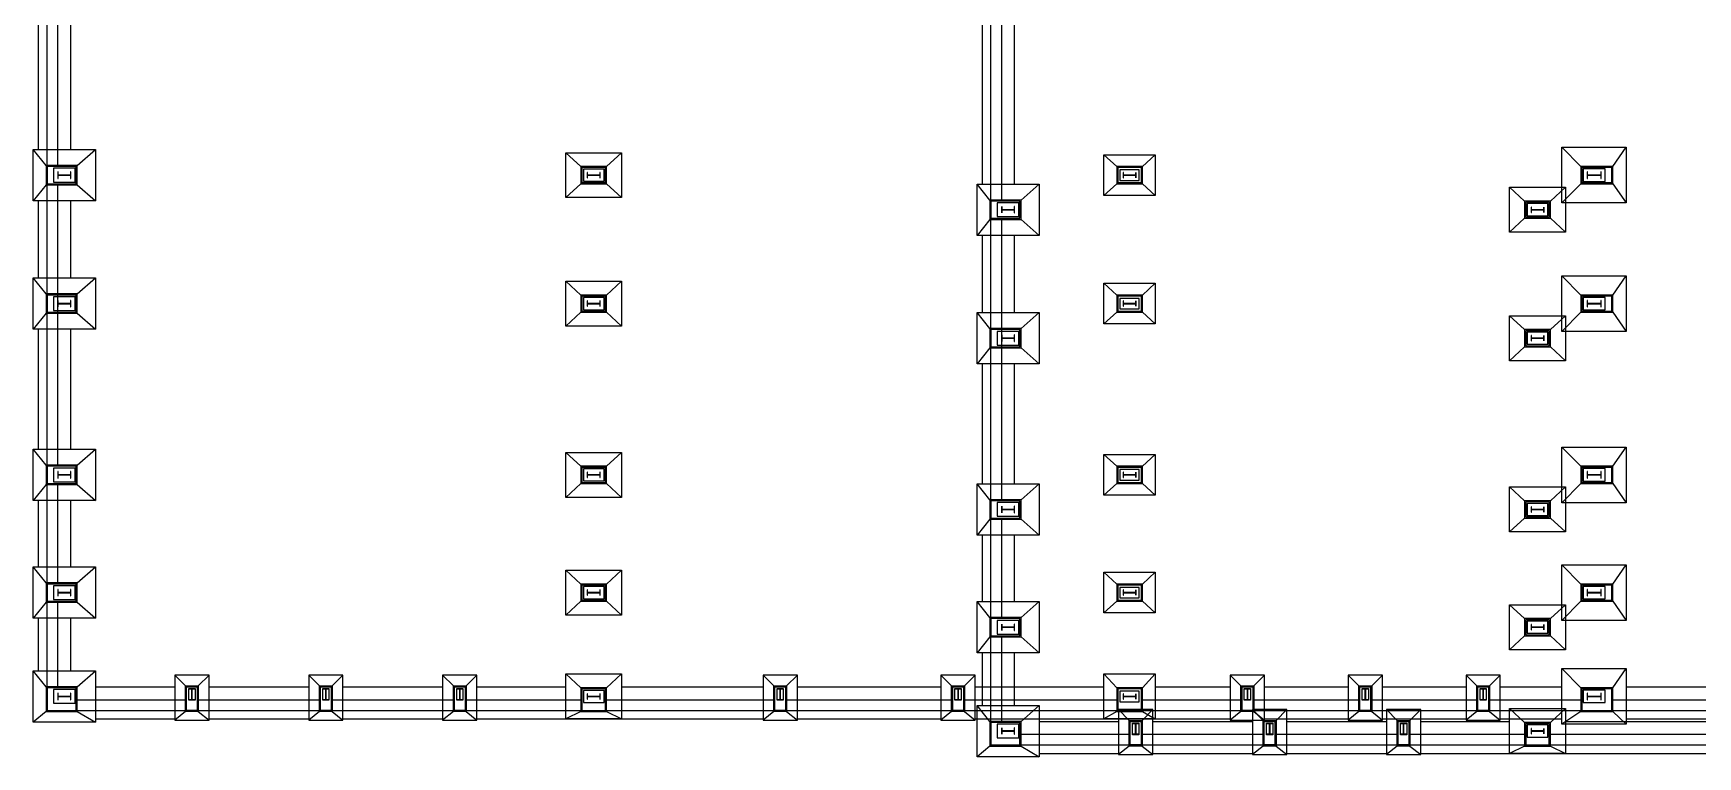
# Model space of a CAD drawing. Extents: x 69728788 to 150676229, y 20333219 to 43663798.
# Drawn here: x 150521794 to 150599454, y 42543235 to 42577029 of the extents above; entities that cross this region are included whole.
import ezdxf

# ---------------------------------------------------------------- set-up
doc = ezdxf.new("R2010")
doc.units = 0
doc.header["$LTSCALE"] = 1000
doc.header["$MEASUREMENT"] = 0
doc.layers.get('0').update_dxf_attribs({"linetype": 'CONTINUOUS'})
for name, color, linetype in [('WALL', 6, 'CONTINUOUS'), ('基础', 2, 'CONTINUOUS'), ('基础堆坡线', 97, 'CONTINUOUS'), ('填充8#', 8, 'CONTINUOUS'), ('柱', 2, 'CONTINUOUS'), ('钢柱', 3, 'CONTINUOUS')]:
    doc.layers.add(name, color=color, linetype=linetype)

# ---------------------------------------------------------------- blocks, each defined once
blk = doc.blocks.new('2536')
at = {"layer": 'WALL'}
for p, q in [((75456675, 21542274), (75456675, 21638274)), ((75457175, 21567674), (75457175, 21576874)), ((75457775, 21568474), (75457775, 21576874)), ((75456275, 21568474), (75456275, 21576074)), ((75457175, 21553674), (75457175, 21566824)), ((75456275, 21562474), (75456275, 21566074)), ((75457775, 21562474), (75457775, 21566074)), ((75456275, 21554474), (75456275, 21560074)), ((75457775, 21554474), (75457775, 21560074)), ((75457175, 21548174), (75457175, 21552874)), ((75456275, 21548974), (75456275, 21552074)), ((75457775, 21548974), (75457775, 21552074)), ((75457175, 21543324), (75457175, 21547374)), ((75456275, 21544124), (75456275, 21546574)), ((75457775, 21544124), (75457775, 21546574)), ((75458925, 21543374), (75462625, 21543374)), ((75464225, 21543374), (75468875, 21543374)), ((75470475, 21543374), (75475125, 21543374)), ((75476725, 21543374), (75480875, 21543374)), ((75483475, 21543374), (75490075, 21543374)), ((75491675, 21543374), (75498375, 21543374)), ((75499975, 21543374), (75505975, 21543374)), ((75508375, 21543374), (75511875, 21543374)), ((75513475, 21543374), (75517375, 21543374)), ((75518975, 21543374), (75522875, 21543374)), ((75524475, 21543374), (75527350, 21543374)), ((75530350, 21543374), (75534375, 21543374)), ((75456675, 21542274), (75565675, 21542274)), ((75458025, 21542774), (75463175, 21542774)), ((75463675, 21542774), (75469425, 21542774)), ((75469925, 21542774), (75475675, 21542774)), ((75476175, 21542774), (75481625, 21542774)), ((75482725, 21542774), (75490625, 21542774)), ((75491125, 21542774), (75498925, 21542774)), ((75499425, 21542774), (75506625, 21542774)), ((75507725, 21542774), (75512425, 21542774)), ((75512925, 21542774), (75517925, 21542774)), ((75518425, 21542774), (75523425, 21542774)), ((75523925, 21542774), (75528275, 21542774)), ((75529675, 21542774), (75534925, 21542774)), ((75458925, 21541874), (75462625, 21541874)), ((75464225, 21541874), (75468875, 21541874)), ((75470475, 21541874), (75475125, 21541874)), ((75476725, 21541874), (75490075, 21541874)), ((75491675, 21541874), (75498375, 21541874)), ((75499975, 21541874), (75511875, 21541874)), ((75513475, 21541874), (75517375, 21541874)), ((75518975, 21541874), (75522875, 21541874)), ((75524475, 21541874), (75527350, 21541874)), ((75530350, 21541874), (75534375, 21541874))]:
    blk.add_line(p, q, dxfattribs=at)
at = {"layer": '基础'}
for points in [[(75527350, 21568574), (75530350, 21568574), (75530350, 21565974), (75527350, 21565974)], [(75456025, 21568474), (75458925, 21568474), (75458925, 21566074), (75456025, 21566074)], [(75480875, 21568324), (75483475, 21568324), (75483475, 21566224), (75480875, 21566224)], [(75505975, 21568224), (75508375, 21568224), (75508375, 21566324), (75505975, 21566324)], [(75456025, 21562474), (75458925, 21562474), (75458925, 21560074), (75456025, 21560074)], [(75527350, 21562574), (75530350, 21562574), (75530350, 21559974), (75527350, 21559974)], [(75480875, 21562324), (75483475, 21562324), (75483475, 21560224), (75480875, 21560224)], [(75505975, 21562224), (75508375, 21562224), (75508375, 21560324), (75505975, 21560324)], [(75456025, 21554474), (75458925, 21554474), (75458925, 21552074), (75456025, 21552074)], [(75480875, 21554324), (75483475, 21554324), (75483475, 21552224), (75480875, 21552224)], [(75505975, 21554224), (75508375, 21554224), (75508375, 21552324), (75505975, 21552324)], [(75527350, 21554574), (75530350, 21554574), (75530350, 21551974), (75527350, 21551974)], [(75456025, 21548974), (75458925, 21548974), (75458925, 21546574), (75456025, 21546574)], [(75480875, 21548824), (75483475, 21548824), (75483475, 21546724), (75480875, 21546724)], [(75505975, 21548724), (75508375, 21548724), (75508375, 21546824), (75505975, 21546824)], [(75527350, 21549074), (75530350, 21549074), (75530350, 21546474), (75527350, 21546474)], [(75456025, 21544124), (75458925, 21544124), (75458925, 21541724), (75456025, 21541724)], [(75462625, 21541824), (75464225, 21541824), (75464225, 21543924), (75462625, 21543924)], [(75468875, 21541824), (75470475, 21541824), (75470475, 21543924), (75468875, 21543924)], [(75475125, 21541824), (75476725, 21541824), (75476725, 21543924), (75475125, 21543924)], [(75480875, 21543974), (75483475, 21543974), (75483475, 21541874), (75480875, 21541874)], [(75490075, 21541824), (75491675, 21541824), (75491675, 21543924), (75490075, 21543924)], [(75498375, 21541824), (75499975, 21541824), (75499975, 21543924), (75498375, 21543924)], [(75505975, 21543974), (75508375, 21543974), (75508375, 21541874), (75505975, 21541874)], [(75511875, 21541824), (75513475, 21541824), (75513475, 21543924), (75511875, 21543924)], [(75517375, 21541824), (75518975, 21541824), (75518975, 21543924), (75517375, 21543924)], [(75522875, 21541824), (75524475, 21541824), (75524475, 21543924), (75522875, 21543924)], [(75527350, 21544224), (75530350, 21544224), (75530350, 21541624), (75527350, 21541624)]]:
    blk.add_lwpolyline(points, close=True, dxfattribs=at)
at = {"layer": '基础堆坡线'}
for p, q in [((75528225, 21567674), (75527350, 21568574)), ((75529725, 21567674), (75530350, 21568574)), ((75456625, 21567724), (75456025, 21568474)), ((75458075, 21567724), (75458925, 21568474)), ((75481575, 21567674), (75480875, 21568324)), ((75482775, 21567674), (75483475, 21568324)), ((75506575, 21567674), (75505975, 21568224)), ((75507775, 21567674), (75508375, 21568224)), ((75456625, 21566824), (75456025, 21566074)), ((75458075, 21566824), (75458925, 21566074)), ((75481575, 21566874), (75480875, 21566224)), ((75482775, 21566874), (75483475, 21566224)), ((75506575, 21566874), (75505975, 21566324)), ((75507775, 21566874), (75508375, 21566324)), ((75528225, 21566874), (75527350, 21565974)), ((75529725, 21566874), (75530350, 21565974)), ((75456625, 21561724), (75456025, 21562474)), ((75458075, 21561724), (75458925, 21562474)), ((75528225, 21561674), (75527350, 21562574)), ((75529725, 21561674), (75530350, 21562574)), ((75481575, 21561674), (75480875, 21562324)), ((75482775, 21561674), (75483475, 21562324)), ((75506575, 21561674), (75505975, 21562224)), ((75507775, 21561674), (75508375, 21562224)), ((75456625, 21560824), (75456025, 21560074)), ((75458075, 21560824), (75458925, 21560074)), ((75481575, 21560874), (75480875, 21560224)), ((75482775, 21560874), (75483475, 21560224)), ((75506575, 21560874), (75505975, 21560324)), ((75507775, 21560874), (75508375, 21560324)), ((75528225, 21560874), (75527350, 21559974)), ((75529725, 21560874), (75530350, 21559974)), ((75456625, 21553724), (75456025, 21554474)), ((75458075, 21553724), (75458925, 21554474)), ((75481575, 21553674), (75480875, 21554324)), ((75482775, 21553674), (75483475, 21554324)), ((75506575, 21553674), (75505975, 21554224)), ((75507775, 21553674), (75508375, 21554224)), ((75528225, 21553674), (75527350, 21554574)), ((75529725, 21553674), (75530350, 21554574)), ((75456625, 21552824), (75456025, 21552074)), ((75458075, 21552824), (75458925, 21552074)), ((75481575, 21552874), (75480875, 21552224)), ((75482775, 21552874), (75483475, 21552224)), ((75506575, 21552874), (75505975, 21552324)), ((75507775, 21552874), (75508375, 21552324)), ((75528225, 21552874), (75527350, 21551974)), ((75529725, 21552874), (75530350, 21551974)), ((75456625, 21548224), (75456025, 21548974)), ((75458075, 21548224), (75458925, 21548974)), ((75481575, 21548174), (75480875, 21548824)), ((75482775, 21548174), (75483475, 21548824)), ((75506575, 21548174), (75505975, 21548724)), ((75507775, 21548174), (75508375, 21548724)), ((75528225, 21548174), (75527350, 21549074)), ((75529725, 21548174), (75530350, 21549074)), ((75456625, 21547324), (75456025, 21546574)), ((75458075, 21547324), (75458925, 21546574)), ((75481575, 21547374), (75480875, 21546724)), ((75482775, 21547374), (75483475, 21546724)), ((75506575, 21547374), (75505975, 21546824)), ((75507775, 21547374), (75508375, 21546824)), ((75528225, 21547374), (75527350, 21546474)), ((75529725, 21547374), (75530350, 21546474)), ((75456625, 21543374), (75456025, 21544124)), ((75458075, 21543374), (75458925, 21544124)), ((75463125, 21543424), (75462625, 21543924)), ((75463725, 21543424), (75464225, 21543924)), ((75469375, 21543424), (75468875, 21543924)), ((75469975, 21543424), (75470475, 21543924)), ((75475625, 21543424), (75475125, 21543924)), ((75476225, 21543424), (75476725, 21543924)), ((75481575, 21543324), (75480875, 21543974)), ((75482775, 21543324), (75483475, 21543974)), ((75490575, 21543424), (75490075, 21543924)), ((75491175, 21543424), (75491675, 21543924)), ((75498875, 21543424), (75498375, 21543924)), ((75499475, 21543424), (75499975, 21543924)), ((75506575, 21543324), (75505975, 21543974)), ((75507775, 21543324), (75508375, 21543974)), ((75512375, 21543424), (75511875, 21543924)), ((75512975, 21543424), (75513475, 21543924)), ((75517875, 21543424), (75517375, 21543924)), ((75518475, 21543424), (75518975, 21543924)), ((75523375, 21543424), (75522875, 21543924)), ((75523975, 21543424), (75524475, 21543924)), ((75528225, 21543324), (75527350, 21544224)), ((75529725, 21543324), (75530350, 21544224)), ((75456625, 21542224), (75456025, 21541724)), ((75458075, 21542224), (75458925, 21541724)), ((75463125, 21542224), (75462625, 21541824)), ((75463725, 21542224), (75464225, 21541824)), ((75469375, 21542224), (75468875, 21541824)), ((75469975, 21542224), (75470475, 21541824)), ((75475625, 21542224), (75475125, 21541824)), ((75476225, 21542224), (75476725, 21541824)), ((75481575, 21542224), (75480875, 21541874)), ((75482775, 21542224), (75483475, 21541874)), ((75490575, 21542224), (75490075, 21541824)), ((75491175, 21542224), (75491675, 21541824)), ((75498875, 21542224), (75498375, 21541824)), ((75499475, 21542224), (75499975, 21541824)), ((75506575, 21542224), (75505975, 21541874)), ((75507775, 21542224), (75508375, 21541874)), ((75512375, 21542224), (75511875, 21541824)), ((75512975, 21542224), (75513475, 21541824)), ((75517875, 21542224), (75517375, 21541824)), ((75518475, 21542224), (75518975, 21541824)), ((75523375, 21542224), (75522875, 21541824)), ((75523975, 21542224), (75524475, 21541824)), ((75528225, 21542224), (75527350, 21541624)), ((75529725, 21542224), (75530350, 21541624))]:
    blk.add_line(p, q, dxfattribs=at)
for points in [[(75456625, 21566824), (75457475, 21566824), (75458075, 21566824), (75458075, 21567274), (75458075, 21567724), (75457475, 21567724), (75456625, 21567724)], [(75481575, 21566874), (75482175, 21566874), (75482775, 21566874), (75482775, 21567274), (75482775, 21567674), (75482175, 21567674), (75481575, 21567674)], [(75506575, 21566874), (75507175, 21566874), (75507775, 21566874), (75507775, 21567274), (75507775, 21567674), (75507175, 21567674), (75506575, 21567674)], [(75528225, 21566874), (75528875, 21566874), (75529725, 21566874), (75529725, 21567274), (75529725, 21567674), (75528875, 21567674), (75528225, 21567674)], [(75456625, 21560824), (75457475, 21560824), (75458075, 21560824), (75458075, 21561274), (75458075, 21561724), (75457475, 21561724), (75456625, 21561724)], [(75481575, 21560874), (75482175, 21560874), (75482775, 21560874), (75482775, 21561274), (75482775, 21561674), (75482175, 21561674), (75481575, 21561674)], [(75506575, 21560874), (75507175, 21560874), (75507775, 21560874), (75507775, 21561274), (75507775, 21561674), (75507175, 21561674), (75506575, 21561674)], [(75528225, 21560874), (75528875, 21560874), (75529725, 21560874), (75529725, 21561274), (75529725, 21561674), (75528875, 21561674), (75528225, 21561674)], [(75456625, 21552824), (75457475, 21552824), (75458075, 21552824), (75458075, 21553274), (75458075, 21553724), (75457475, 21553724), (75456625, 21553724)], [(75481575, 21552874), (75482175, 21552874), (75482775, 21552874), (75482775, 21553274), (75482775, 21553674), (75482175, 21553674), (75481575, 21553674)], [(75506575, 21552874), (75507175, 21552874), (75507775, 21552874), (75507775, 21553274), (75507775, 21553674), (75507175, 21553674), (75506575, 21553674)], [(75528225, 21552874), (75528875, 21552874), (75529725, 21552874), (75529725, 21553274), (75529725, 21553674), (75528875, 21553674), (75528225, 21553674)], [(75456625, 21547324), (75457475, 21547324), (75458075, 21547324), (75458075, 21547774), (75458075, 21548224), (75457475, 21548224), (75456625, 21548224)], [(75481575, 21547374), (75482175, 21547374), (75482775, 21547374), (75482775, 21547774), (75482775, 21548174), (75482175, 21548174), (75481575, 21548174)], [(75506575, 21547374), (75507175, 21547374), (75507775, 21547374), (75507775, 21547774), (75507775, 21548174), (75507175, 21548174), (75506575, 21548174)], [(75528225, 21547374), (75528875, 21547374), (75529725, 21547374), (75529725, 21547774), (75529725, 21548174), (75528875, 21548174), (75528225, 21548174)], [(75456625, 21542224), (75457475, 21542224), (75458075, 21542224), (75458075, 21542924), (75458075, 21543374), (75457475, 21543374), (75456625, 21543374)], [(75463125, 21543424), (75463425, 21543424), (75463725, 21543424), (75463725, 21543024), (75463725, 21542224), (75463425, 21542224), (75463125, 21542224), (75463125, 21543024)], [(75469375, 21543424), (75469675, 21543424), (75469975, 21543424), (75469975, 21543024), (75469975, 21542224), (75469675, 21542224), (75469375, 21542224), (75469375, 21543024)], [(75475625, 21543424), (75475925, 21543424), (75476225, 21543424), (75476225, 21543024), (75476225, 21542224), (75475925, 21542224), (75475625, 21542224), (75475625, 21543024)], [(75481575, 21542224), (75482175, 21542224), (75482775, 21542224), (75482775, 21542924), (75482775, 21543324), (75482175, 21543324), (75481575, 21543324)], [(75490575, 21543424), (75490875, 21543424), (75491175, 21543424), (75491175, 21543024), (75491175, 21542224), (75490875, 21542224), (75490575, 21542224), (75490575, 21543024)], [(75498875, 21543424), (75499175, 21543424), (75499475, 21543424), (75499475, 21543024), (75499475, 21542224), (75499175, 21542224), (75498875, 21542224), (75498875, 21543024)], [(75506575, 21542224), (75507175, 21542224), (75507775, 21542224), (75507775, 21542924), (75507775, 21543324), (75507175, 21543324), (75506575, 21543324)], [(75512375, 21543424), (75512675, 21543424), (75512975, 21543424), (75512975, 21543024), (75512975, 21542224), (75512675, 21542224), (75512375, 21542224), (75512375, 21543024)], [(75517875, 21543424), (75518175, 21543424), (75518475, 21543424), (75518475, 21543024), (75518475, 21542224), (75518175, 21542224), (75517875, 21542224), (75517875, 21543024)], [(75523375, 21543424), (75523675, 21543424), (75523975, 21543424), (75523975, 21543024), (75523975, 21542224), (75523675, 21542224), (75523375, 21542224), (75523375, 21543024)], [(75528225, 21542224), (75528875, 21542224), (75529725, 21542224), (75529725, 21542924), (75529725, 21543324), (75528875, 21543324), (75528225, 21543324)]]:
    blk.add_lwpolyline(points, close=True, dxfattribs=at)
at = {"layer": '填充8#'}
for points in [[(75456970, 21566954), (75457475, 21566954), (75457980, 21566954), (75457980, 21567274), (75457980, 21567594), (75457475, 21567594), (75456970, 21567594), (75456970, 21566954)], [(75481695, 21566989), (75482175, 21566989), (75482655, 21566989), (75482655, 21567274), (75482655, 21567559), (75482175, 21567559), (75481695, 21567559), (75481695, 21566989)], [(75506725, 21567029), (75507175, 21567029), (75507625, 21567029), (75507625, 21567274), (75507625, 21567519), (75507175, 21567519), (75506725, 21567519), (75506725, 21567029)], [(75528340, 21566984), (75528850, 21566984), (75529360, 21566984), (75529360, 21567274), (75529360, 21567564), (75528850, 21567564), (75528340, 21567564), (75528340, 21566984)], [(75456970, 21560954), (75457475, 21560954), (75457980, 21560954), (75457980, 21561274), (75457980, 21561594), (75457475, 21561594), (75456970, 21561594), (75456970, 21560954)], [(75481695, 21560989), (75482175, 21560989), (75482655, 21560989), (75482655, 21561274), (75482655, 21561559), (75482175, 21561559), (75481695, 21561559), (75481695, 21560989)], [(75506725, 21561029), (75507175, 21561029), (75507625, 21561029), (75507625, 21561274), (75507625, 21561519), (75507175, 21561519), (75506725, 21561519), (75506725, 21561029)], [(75528340, 21560984), (75528850, 21560984), (75529360, 21560984), (75529360, 21561274), (75529360, 21561564), (75528850, 21561564), (75528340, 21561564), (75528340, 21560984)], [(75456970, 21552954), (75457475, 21552954), (75457980, 21552954), (75457980, 21553274), (75457980, 21553594), (75457475, 21553594), (75456970, 21553594), (75456970, 21552954)], [(75481695, 21552989), (75482175, 21552989), (75482655, 21552989), (75482655, 21553274), (75482655, 21553559), (75482175, 21553559), (75481695, 21553559), (75481695, 21552989)], [(75506725, 21553029), (75507175, 21553029), (75507625, 21553029), (75507625, 21553274), (75507625, 21553519), (75507175, 21553519), (75506725, 21553519), (75506725, 21553029)], [(75528340, 21552984), (75528850, 21552984), (75529360, 21552984), (75529360, 21553274), (75529360, 21553564), (75528850, 21553564), (75528340, 21553564), (75528340, 21552984)], [(75456970, 21547454), (75457475, 21547454), (75457980, 21547454), (75457980, 21547774), (75457980, 21548094), (75457475, 21548094), (75456970, 21548094), (75456970, 21547454)], [(75481695, 21547489), (75482175, 21547489), (75482655, 21547489), (75482655, 21547774), (75482655, 21548059), (75482175, 21548059), (75481695, 21548059), (75481695, 21547489)], [(75506725, 21547529), (75507175, 21547529), (75507625, 21547529), (75507625, 21547774), (75507625, 21548019), (75507175, 21548019), (75506725, 21548019), (75506725, 21547529)], [(75528340, 21547484), (75528850, 21547484), (75529360, 21547484), (75529360, 21547774), (75529360, 21548064), (75528850, 21548064), (75528340, 21548064), (75528340, 21547484)], [(75456970, 21542604), (75457475, 21542604), (75457980, 21542604), (75457980, 21542924), (75457980, 21543244), (75457475, 21543244), (75456970, 21543244), (75456970, 21542604)], [(75463280, 21543294), (75463425, 21543294), (75463570, 21543294), (75463570, 21543024), (75463570, 21542754), (75463425, 21542754), (75463280, 21542754), (75463280, 21543024), (75463280, 21543294)], [(75469530, 21543294), (75469675, 21543294), (75469820, 21543294), (75469820, 21543024), (75469820, 21542754), (75469675, 21542754), (75469530, 21542754), (75469530, 21543024), (75469530, 21543294)], [(75475780, 21543294), (75475925, 21543294), (75476070, 21543294), (75476070, 21543024), (75476070, 21542754), (75475925, 21542754), (75475780, 21542754), (75475780, 21543024), (75475780, 21543294)], [(75481695, 21542639), (75482175, 21542639), (75482655, 21542639), (75482655, 21542924), (75482655, 21543209), (75482175, 21543209), (75481695, 21543209), (75481695, 21542639)], [(75490730, 21543294), (75490875, 21543294), (75491020, 21543294), (75491020, 21543024), (75491020, 21542754), (75490875, 21542754), (75490730, 21542754), (75490730, 21543024), (75490730, 21543294)], [(75499030, 21543294), (75499175, 21543294), (75499320, 21543294), (75499320, 21543024), (75499320, 21542754), (75499175, 21542754), (75499030, 21542754), (75499030, 21543024), (75499030, 21543294)], [(75506725, 21542679), (75507175, 21542679), (75507625, 21542679), (75507625, 21542924), (75507625, 21543169), (75507175, 21543169), (75506725, 21543169), (75506725, 21542679)], [(75512530, 21543294), (75512675, 21543294), (75512820, 21543294), (75512820, 21543024), (75512820, 21542754), (75512675, 21542754), (75512530, 21542754), (75512530, 21543024), (75512530, 21543294)], [(75518030, 21543294), (75518175, 21543294), (75518320, 21543294), (75518320, 21543024), (75518320, 21542754), (75518175, 21542754), (75518030, 21542754), (75518030, 21543024), (75518030, 21543294)], [(75523530, 21543294), (75523675, 21543294), (75523820, 21543294), (75523820, 21543024), (75523820, 21542754), (75523675, 21542754), (75523530, 21542754), (75523530, 21543024), (75523530, 21543294)], [(75528340, 21542634), (75528850, 21542634), (75529360, 21542634), (75529360, 21542924), (75529360, 21543214), (75528850, 21543214), (75528340, 21543214), (75528340, 21542634)]]:
    blk.add_lwpolyline(points, dxfattribs=at)
at = {"layer": '柱'}
for points in [[(75456675, 21566874), (75457475, 21566874), (75458025, 21566874), (75458025, 21567274), (75458025, 21567674), (75457475, 21567674), (75456675, 21567674)], [(75481625, 21566924), (75482175, 21566924), (75482725, 21566924), (75482725, 21567274), (75482725, 21567624), (75482175, 21567624), (75481625, 21567624)], [(75506625, 21566924), (75507175, 21566924), (75507725, 21566924), (75507725, 21567274), (75507725, 21567624), (75507175, 21567624), (75506625, 21567624)], [(75528275, 21566924), (75528875, 21566924), (75529675, 21566924), (75529675, 21567274), (75529675, 21567624), (75528875, 21567624), (75528275, 21567624)], [(75456675, 21560874), (75457475, 21560874), (75458025, 21560874), (75458025, 21561274), (75458025, 21561674), (75457475, 21561674), (75456675, 21561674)], [(75481625, 21560924), (75482175, 21560924), (75482725, 21560924), (75482725, 21561274), (75482725, 21561624), (75482175, 21561624), (75481625, 21561624)], [(75506625, 21560924), (75507175, 21560924), (75507725, 21560924), (75507725, 21561274), (75507725, 21561624), (75507175, 21561624), (75506625, 21561624)], [(75528275, 21560924), (75528875, 21560924), (75529675, 21560924), (75529675, 21561274), (75529675, 21561624), (75528875, 21561624), (75528275, 21561624)], [(75456675, 21552874), (75457475, 21552874), (75458025, 21552874), (75458025, 21553274), (75458025, 21553674), (75457475, 21553674), (75456675, 21553674)], [(75481625, 21552924), (75482175, 21552924), (75482725, 21552924), (75482725, 21553274), (75482725, 21553624), (75482175, 21553624), (75481625, 21553624)], [(75506625, 21552924), (75507175, 21552924), (75507725, 21552924), (75507725, 21553274), (75507725, 21553624), (75507175, 21553624), (75506625, 21553624)], [(75528275, 21552924), (75528875, 21552924), (75529675, 21552924), (75529675, 21553274), (75529675, 21553624), (75528875, 21553624), (75528275, 21553624)], [(75456675, 21547374), (75457475, 21547374), (75458025, 21547374), (75458025, 21547774), (75458025, 21548174), (75457475, 21548174), (75456675, 21548174)], [(75481625, 21547424), (75482175, 21547424), (75482725, 21547424), (75482725, 21547774), (75482725, 21548124), (75482175, 21548124), (75481625, 21548124)], [(75506625, 21547424), (75507175, 21547424), (75507725, 21547424), (75507725, 21547774), (75507725, 21548124), (75507175, 21548124), (75506625, 21548124)], [(75528275, 21547424), (75528875, 21547424), (75529675, 21547424), (75529675, 21547774), (75529675, 21548124), (75528875, 21548124), (75528275, 21548124)], [(75456675, 21542274), (75457475, 21542274), (75458025, 21542274), (75458025, 21542924), (75458025, 21543324), (75457475, 21543324), (75456675, 21543324)], [(75463175, 21543374), (75463425, 21543374), (75463675, 21543374), (75463675, 21543024), (75463675, 21542274), (75463425, 21542274), (75463175, 21542274), (75463175, 21543024)], [(75469425, 21543374), (75469675, 21543374), (75469925, 21543374), (75469925, 21543024), (75469925, 21542274), (75469675, 21542274), (75469425, 21542274), (75469425, 21543024)], [(75475675, 21543374), (75475925, 21543374), (75476175, 21543374), (75476175, 21543024), (75476175, 21542274), (75475925, 21542274), (75475675, 21542274), (75475675, 21543024)], [(75481625, 21542274), (75482175, 21542274), (75482725, 21542274), (75482725, 21542924), (75482725, 21543274), (75482175, 21543274), (75481625, 21543274)], [(75490625, 21543374), (75490875, 21543374), (75491125, 21543374), (75491125, 21543024), (75491125, 21542274), (75490875, 21542274), (75490625, 21542274), (75490625, 21543024)], [(75498925, 21543374), (75499175, 21543374), (75499425, 21543374), (75499425, 21543024), (75499425, 21542274), (75499175, 21542274), (75498925, 21542274), (75498925, 21543024)], [(75506625, 21542274), (75507175, 21542274), (75507725, 21542274), (75507725, 21542924), (75507725, 21543274), (75507175, 21543274), (75506625, 21543274)], [(75512425, 21543374), (75512675, 21543374), (75512925, 21543374), (75512925, 21543024), (75512925, 21542274), (75512675, 21542274), (75512425, 21542274), (75512425, 21543024)], [(75517925, 21543374), (75518175, 21543374), (75518425, 21543374), (75518425, 21543024), (75518425, 21542274), (75518175, 21542274), (75517925, 21542274), (75517925, 21543024)], [(75523425, 21543374), (75523675, 21543374), (75523925, 21543374), (75523925, 21543024), (75523925, 21542274), (75523675, 21542274), (75523425, 21542274), (75523425, 21543024)], [(75528275, 21542274), (75528875, 21542274), (75529675, 21542274), (75529675, 21542924), (75529675, 21543274), (75528875, 21543274), (75528275, 21543274)]]:
    blk.add_lwpolyline(points, close=True, dxfattribs=at)
at = {"layer": '钢柱'}
for points in [[(75457175, 21567424), (75457175, 21567124), (75457187, 21567124), (75457187, 21567270), (75457763, 21567270), (75457763, 21567124), (75457775, 21567124), (75457775, 21567424), (75457763, 21567424), (75457763, 21567278), (75457187, 21567278), (75457187, 21567424)], [(75481875, 21567399), (75481875, 21567149), (75481887, 21567149), (75481887, 21567270), (75482463, 21567270), (75482463, 21567149), (75482475, 21567149), (75482475, 21567399), (75482463, 21567399), (75482463, 21567278), (75481887, 21567278), (75481887, 21567399)], [(75506875, 21567399), (75506875, 21567149), (75506887, 21567149), (75506887, 21567270), (75507463, 21567270), (75507463, 21567149), (75507475, 21567149), (75507475, 21567399), (75507463, 21567399), (75507463, 21567278), (75506887, 21567278), (75506887, 21567399)], [(75528525, 21567424), (75528525, 21567124), (75528537, 21567124), (75528537, 21567269), (75529163, 21567269), (75529163, 21567124), (75529175, 21567124), (75529175, 21567424), (75529163, 21567424), (75529163, 21567279), (75528537, 21567279), (75528537, 21567424)], [(75457175, 21561424), (75457175, 21561124), (75457187, 21561124), (75457187, 21561270), (75457763, 21561270), (75457763, 21561124), (75457775, 21561124), (75457775, 21561424), (75457763, 21561424), (75457763, 21561278), (75457187, 21561278), (75457187, 21561424)], [(75481875, 21561399), (75481875, 21561149), (75481887, 21561149), (75481887, 21561270), (75482463, 21561270), (75482463, 21561149), (75482475, 21561149), (75482475, 21561399), (75482463, 21561399), (75482463, 21561278), (75481887, 21561278), (75481887, 21561399)], [(75506875, 21561399), (75506875, 21561149), (75506887, 21561149), (75506887, 21561270), (75507463, 21561270), (75507463, 21561149), (75507475, 21561149), (75507475, 21561399), (75507463, 21561399), (75507463, 21561278), (75506887, 21561278), (75506887, 21561399)], [(75528525, 21561424), (75528525, 21561124), (75528537, 21561124), (75528537, 21561269), (75529163, 21561269), (75529163, 21561124), (75529175, 21561124), (75529175, 21561424), (75529163, 21561424), (75529163, 21561279), (75528537, 21561279), (75528537, 21561424)], [(75457175, 21553424), (75457175, 21553124), (75457187, 21553124), (75457187, 21553270), (75457763, 21553270), (75457763, 21553124), (75457775, 21553124), (75457775, 21553424), (75457763, 21553424), (75457763, 21553278), (75457187, 21553278), (75457187, 21553424)], [(75481875, 21553399), (75481875, 21553149), (75481887, 21553149), (75481887, 21553270), (75482463, 21553270), (75482463, 21553149), (75482475, 21553149), (75482475, 21553399), (75482463, 21553399), (75482463, 21553278), (75481887, 21553278), (75481887, 21553399)], [(75506875, 21553399), (75506875, 21553149), (75506887, 21553149), (75506887, 21553270), (75507463, 21553270), (75507463, 21553149), (75507475, 21553149), (75507475, 21553399), (75507463, 21553399), (75507463, 21553278), (75506887, 21553278), (75506887, 21553399)], [(75528525, 21553424), (75528525, 21553124), (75528537, 21553124), (75528537, 21553269), (75529163, 21553269), (75529163, 21553124), (75529175, 21553124), (75529175, 21553424), (75529163, 21553424), (75529163, 21553279), (75528537, 21553279), (75528537, 21553424)], [(75457175, 21547924), (75457175, 21547624), (75457187, 21547624), (75457187, 21547770), (75457763, 21547770), (75457763, 21547624), (75457775, 21547624), (75457775, 21547924), (75457763, 21547924), (75457763, 21547778), (75457187, 21547778), (75457187, 21547924)], [(75481875, 21547899), (75481875, 21547649), (75481887, 21547649), (75481887, 21547770), (75482463, 21547770), (75482463, 21547649), (75482475, 21547649), (75482475, 21547899), (75482463, 21547899), (75482463, 21547778), (75481887, 21547778), (75481887, 21547899)], [(75506875, 21547899), (75506875, 21547649), (75506887, 21547649), (75506887, 21547770), (75507463, 21547770), (75507463, 21547649), (75507475, 21547649), (75507475, 21547899), (75507463, 21547899), (75507463, 21547778), (75506887, 21547778), (75506887, 21547899)], [(75528525, 21547924), (75528525, 21547624), (75528537, 21547624), (75528537, 21547769), (75529163, 21547769), (75529163, 21547624), (75529175, 21547624), (75529175, 21547924), (75529163, 21547924), (75529163, 21547779), (75528537, 21547779), (75528537, 21547924)], [(75457175, 21543074), (75457175, 21542774), (75457187, 21542774), (75457187, 21542920), (75457763, 21542920), (75457763, 21542774), (75457775, 21542774), (75457775, 21543074), (75457763, 21543074), (75457763, 21542928), (75457187, 21542928), (75457187, 21543074)], [(75463550, 21542774), (75463300, 21542774), (75463300, 21542786), (75463421, 21542786), (75463421, 21543262), (75463300, 21543262), (75463300, 21543274), (75463550, 21543274), (75463550, 21543262), (75463429, 21543262), (75463429, 21542786), (75463550, 21542786)], [(75469800, 21542774), (75469550, 21542774), (75469550, 21542786), (75469671, 21542786), (75469671, 21543262), (75469550, 21543262), (75469550, 21543274), (75469800, 21543274), (75469800, 21543262), (75469679, 21543262), (75469679, 21542786), (75469800, 21542786)], [(75476050, 21542774), (75475800, 21542774), (75475800, 21542786), (75475921, 21542786), (75475921, 21543262), (75475800, 21543262), (75475800, 21543274), (75476050, 21543274), (75476050, 21543262), (75475929, 21543262), (75475929, 21542786), (75476050, 21542786)], [(75481875, 21543049), (75481875, 21542799), (75481887, 21542799), (75481887, 21542920), (75482463, 21542920), (75482463, 21542799), (75482475, 21542799), (75482475, 21543049), (75482463, 21543049), (75482463, 21542928), (75481887, 21542928), (75481887, 21543049)], [(75491000, 21542774), (75490750, 21542774), (75490750, 21542786), (75490871, 21542786), (75490871, 21543262), (75490750, 21543262), (75490750, 21543274), (75491000, 21543274), (75491000, 21543262), (75490879, 21543262), (75490879, 21542786), (75491000, 21542786)], [(75499300, 21542774), (75499050, 21542774), (75499050, 21542786), (75499171, 21542786), (75499171, 21543262), (75499050, 21543262), (75499050, 21543274), (75499300, 21543274), (75499300, 21543262), (75499179, 21543262), (75499179, 21542786), (75499300, 21542786)], [(75506875, 21543049), (75506875, 21542799), (75506887, 21542799), (75506887, 21542920), (75507463, 21542920), (75507463, 21542799), (75507475, 21542799), (75507475, 21543049), (75507463, 21543049), (75507463, 21542928), (75506887, 21542928), (75506887, 21543049)], [(75512800, 21542774), (75512550, 21542774), (75512550, 21542786), (75512671, 21542786), (75512671, 21543262), (75512550, 21543262), (75512550, 21543274), (75512800, 21543274), (75512800, 21543262), (75512679, 21543262), (75512679, 21542786), (75512800, 21542786)], [(75518300, 21542774), (75518050, 21542774), (75518050, 21542786), (75518171, 21542786), (75518171, 21543262), (75518050, 21543262), (75518050, 21543274), (75518300, 21543274), (75518300, 21543262), (75518179, 21543262), (75518179, 21542786), (75518300, 21542786)], [(75523800, 21542774), (75523550, 21542774), (75523550, 21542786), (75523671, 21542786), (75523671, 21543262), (75523550, 21543262), (75523550, 21543274), (75523800, 21543274), (75523800, 21543262), (75523679, 21543262), (75523679, 21542786), (75523800, 21542786)], [(75528525, 21543074), (75528525, 21542774), (75528537, 21542774), (75528537, 21542919), (75529163, 21542919), (75529163, 21542774), (75529175, 21542774), (75529175, 21543074), (75529163, 21543074), (75529163, 21542929), (75528537, 21542929), (75528537, 21543074)]]:
    blk.add_lwpolyline(points, close=True, dxfattribs=at)

msp = doc.modelspace()

# ---------------------------------------------------------------- block references
at = {"color": 1}
for p in [(75065769.1, 21003127.3), (75109804.3, 21001511)]:
    msp.add_blockref('2536', p, dxfattribs=at)

doc.saveas('drawing.dxf')
